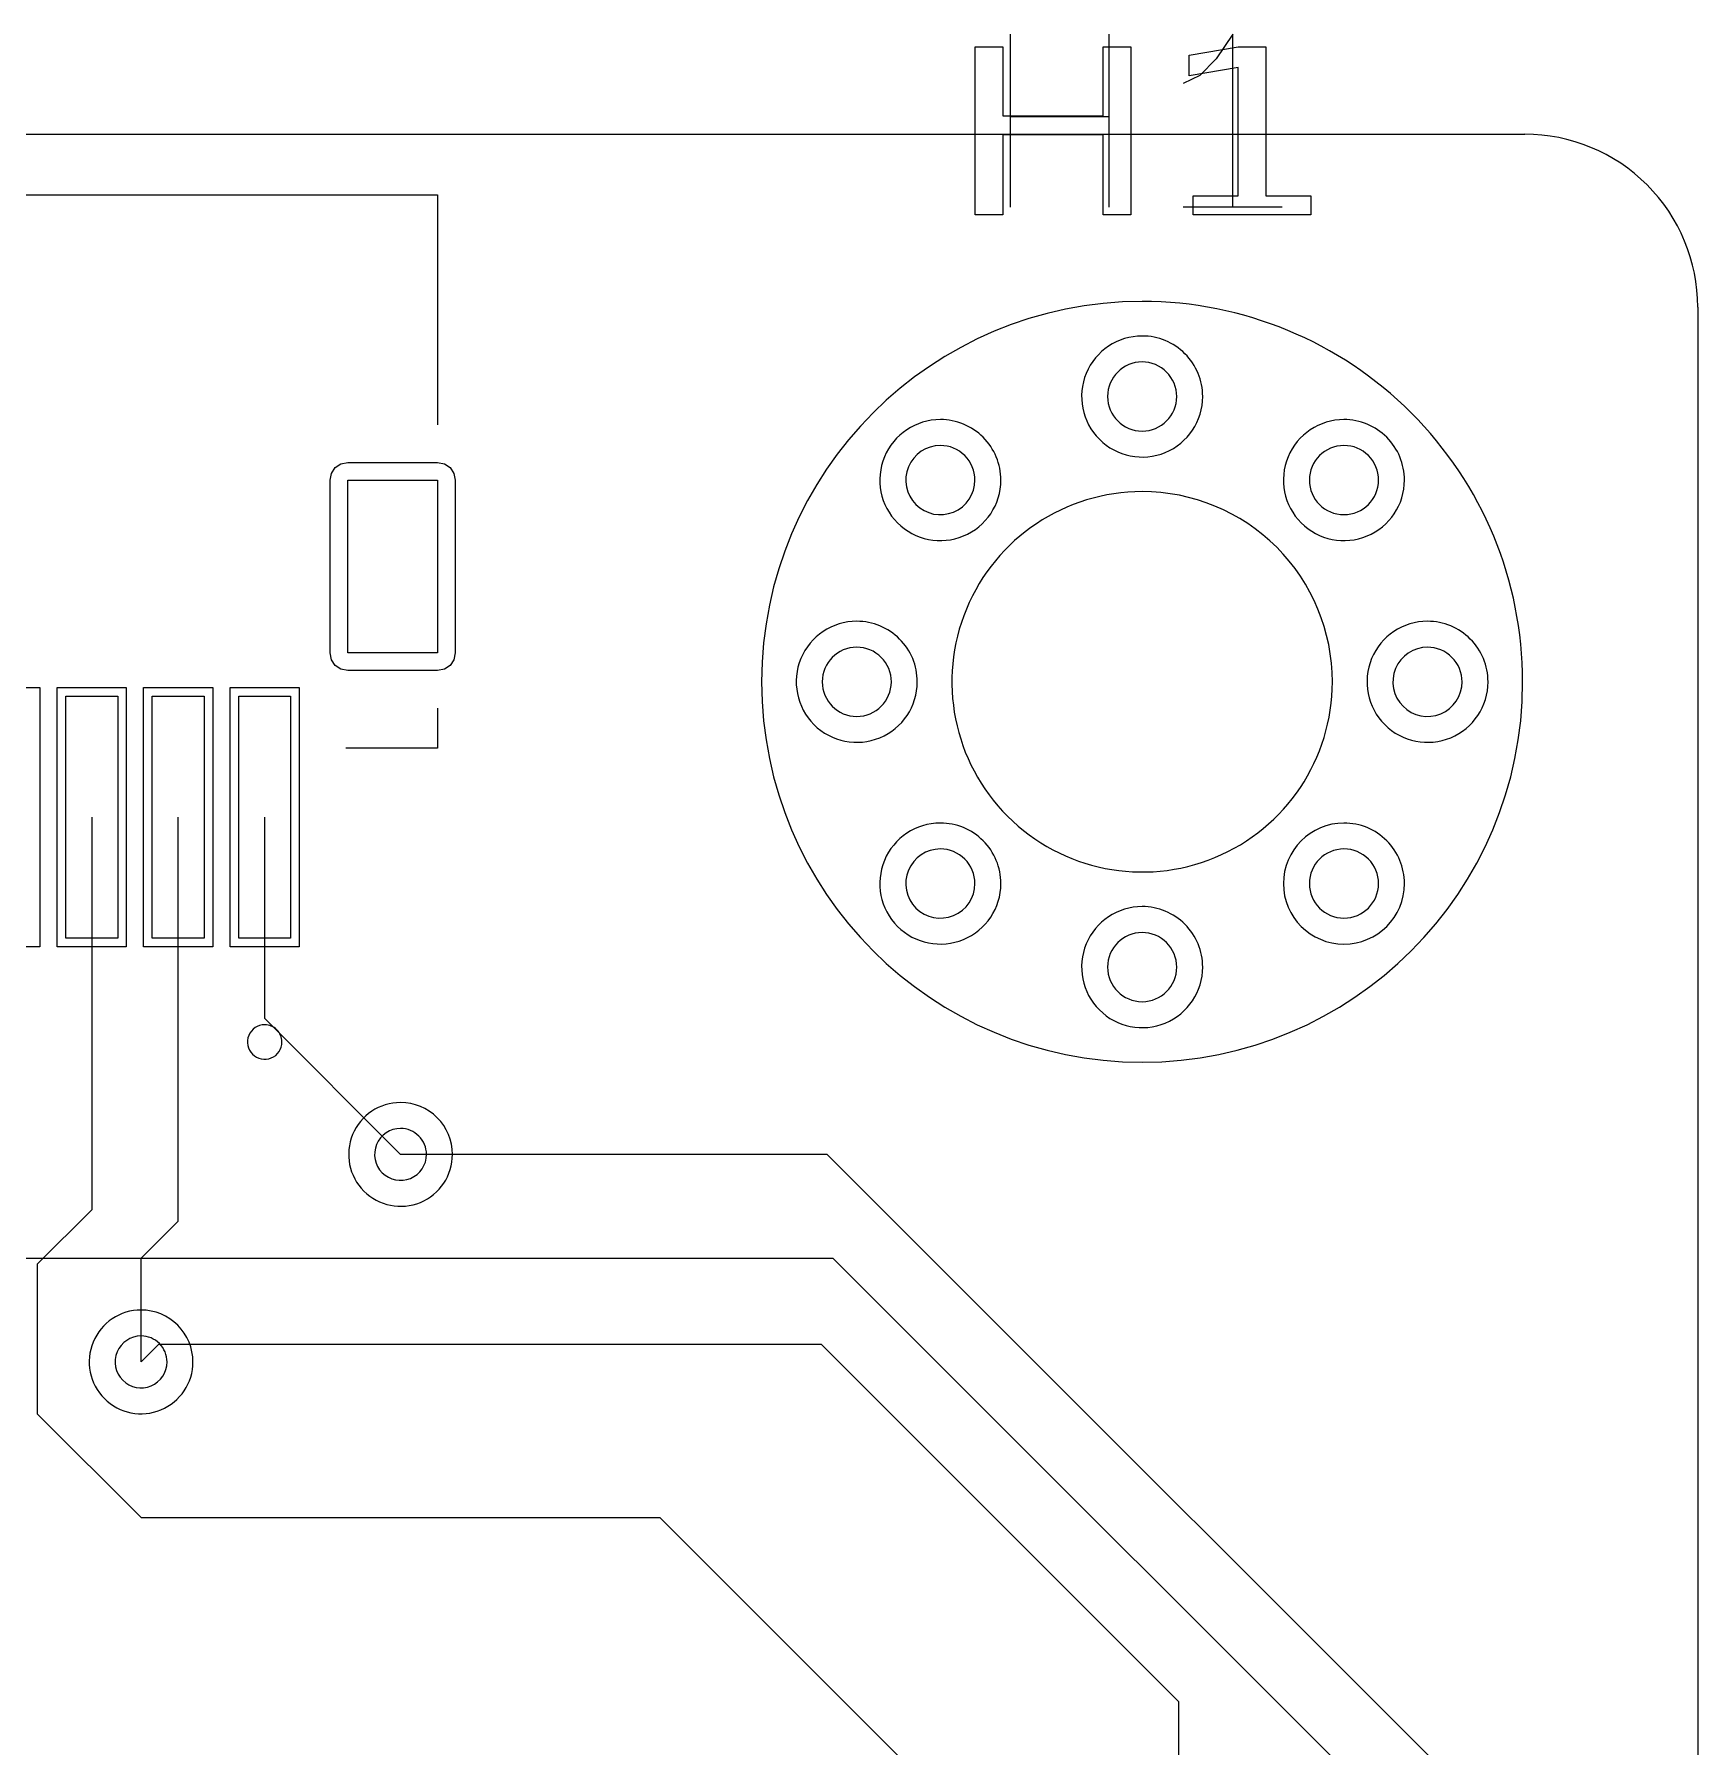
# Model space of a CAD drawing. Header units: millimetres. Extents: x 10 to 287, y 10 to 200.
# Drawn here: x 30.88 to 40.5, y 176.68 to 186.59 of the extents above; entities that cross this region are included whole.
import ezdxf

# ---------------------------------------------------------------- set-up
doc = ezdxf.new("R2010")
doc.units = ezdxf.units.MM
doc.layers.get('0').update_dxf_attribs({"linetype": 'CONTINUOUS'})

msp = doc.modelspace()

# ---------------------------------------------------------------- linework, layer by layer
at = {"color": 7}
for points in [[(36.321776, 186.512481), (36.481642, 186.512481), (36.481642, 186.114054), (37.062542, 186.114054), (37.062542, 186.512481), (37.222409, 186.512481), (37.222409, 185.5405), (37.062542, 185.5405), (37.062542, 186.003379), (36.481642, 186.003379), (36.481642, 185.5405), (36.321776, 185.5405)], [(37.582504, 185.651175), (37.843671, 185.651175), (37.843671, 186.392693), (37.559553, 186.345823), (37.559553, 186.465612), (37.842089, 186.512482), (38.001955, 186.512482), (38.001955, 185.651176), (38.263123, 185.651176), (38.263123, 185.5405), (37.582504, 185.5405)], [(37.2877, 185.0405)], [(37.2877, 185.0405)], [(37.2877, 185.0405)], [(37.2877, 185.0405)], [(37.2877, 184.8405)], [(37.2877, 184.8405)], [(37.2877, 184.8405)], [(37.2877, 184.8405)], [(37.2877, 184.6905)], [(37.2877, 184.6905)], [(37.2877, 184.6905)], [(37.2877, 184.6905)], [(36.121, 184.3572)], [(36.121, 184.3572)], [(36.121, 184.3572)], [(36.121, 184.3572)], [(38.4545, 184.3572)], [(38.4545, 184.3572)], [(38.4545, 184.3572)], [(38.4545, 184.3572)], [(36.121, 184.2072)], [(36.121, 184.2072)], [(36.121, 184.2072)], [(36.121, 184.2072)], [(38.4545, 184.2072)], [(38.4545, 184.2072)], [(38.4545, 184.2072)], [(38.4545, 184.2072)], [(33.3165, 183.0072), (33.3087, 182.9682), (33.2866, 182.9351), (33.2535, 182.913), (33.2145, 182.9052), (32.6945, 182.9052), (32.6554, 182.913), (32.6223, 182.9351), (32.6002, 182.9682), (32.5925, 183.0072), (32.5925, 184.0072), (32.6002, 184.0462), (32.6223, 184.0793), (32.6554, 184.1014), (32.6945, 184.1092), (33.2145, 184.1092), (33.2535, 184.1014), (33.2866, 184.0793), (33.3087, 184.0462), (33.3165, 184.0072)], [(33.2145, 184.0072), (33.2145, 183.0072), (32.6945, 183.0072), (32.6945, 184.0072)], [(33.2145, 184.0072), (33.2145, 183.0072), (32.6945, 183.0072), (32.6945, 184.0072)], [(37.2877, 183.9405)], [(37.2877, 183.9405)], [(37.2877, 183.9405)], [(37.2877, 183.9405)], [(35.6377, 183.1905)], [(35.6377, 183.1905)], [(35.6377, 183.1905)], [(35.6377, 183.1905)], [(38.9377, 183.1905)], [(38.9377, 183.1905)], [(38.9377, 183.1905)], [(38.9377, 183.1905)], [(35.6377, 183.0405)], [(35.6377, 183.0405)], [(35.6377, 183.0405)], [(35.6377, 183.0405)], [(38.9377, 183.0405)], [(38.9377, 183.0405)], [(38.9377, 183.0405)], [(38.9377, 183.0405)], [(31.3645, 182.7572), (31.3645, 181.3572), (31.0645, 181.3572), (31.0645, 182.7572)], [(31.3645, 182.7572), (31.3645, 181.3572), (31.0645, 181.3572), (31.0645, 182.7572)], [(31.8645, 182.7572), (31.8645, 181.3572), (31.5645, 181.3572), (31.5645, 182.7572)], [(31.8645, 182.7572), (31.8645, 181.3572), (31.5645, 181.3572), (31.5645, 182.7572)], [(32.3645, 182.7572), (32.3645, 181.3572), (32.0645, 181.3572), (32.0645, 182.7572)], [(32.3645, 182.7572), (32.3645, 181.3572), (32.0645, 181.3572), (32.0645, 182.7572)], [(36.121, 182.0237)], [(36.121, 182.0237)], [(36.121, 182.0237)], [(36.121, 182.0237)], [(38.4545, 182.0237)], [(38.4545, 182.0237)], [(38.4545, 182.0237)], [(38.4545, 182.0237)], [(36.121, 181.8737)], [(36.121, 181.8737)], [(36.121, 181.8737)], [(36.121, 181.8737)], [(38.4545, 181.8737)], [(38.4545, 181.8737)], [(38.4545, 181.8737)], [(38.4545, 181.8737)], [(37.2877, 181.5405)], [(37.2877, 181.5405)], [(37.2877, 181.5405)], [(37.2877, 181.5405)], [(37.2877, 181.3905)], [(37.2877, 181.3905)], [(37.2877, 181.3905)], [(37.2877, 181.3905)], [(32.2145, 180.8572)], [(33, 180.4072)], [(33, 180.4072)], [(33, 180.2572)], [(33, 180.2572)], [(31.5, 179.2072)], [(31.5, 179.2072)], [(31.5, 179.0572)], [(31.5, 179.0572)]]:
    msp.add_lwpolyline(points, close=True, dxfattribs=at)
for points in [[(36.5258, 185.5857), (36.5258, 186.5857)], [(37.0973, 185.5857), (37.0973, 186.5857)], [(37.8115, 185.5857), (37.8115, 186.5857), (37.7163, 186.4428), (37.6211, 186.3476), (37.5258, 186.2999)], [(36.5258, 186.1095), (37.0973, 186.1095)], [(20.5, 186.0072), (39.5, 186.0072)], [(27.7145, 185.6572), (33.2145, 185.6572)], [(33.2145, 185.6572), (33.2145, 184.3272)], [(38.0973, 185.5857), (37.5258, 185.5857)], [(40.5, 185.0072), (40.5, 142.0072)], [(33.2145, 182.6872), (33.2145, 182.4572), (32.6845, 182.4572)], [(31.2145, 182.0572), (31.2145, 179.7874), (30.9, 179.4729), (30.9, 178.6072)], [(31.7145, 179.7217), (31.7145, 182.0572)], [(33, 180.1072), (32.2145, 180.8927), (32.2145, 182.0572)], [(35.4657, 180.1072), (33, 180.1072)], [(39.7, 175.8729), (35.4657, 180.1072)], [(31.5, 179.5072), (31.7145, 179.7217)], [(29, 179.5072), (35.5, 179.5072)], [(31.5, 178.9072), (31.5, 179.5072)], [(35.5, 179.5072), (39, 176.0072)], [(35.4343, 179.0072), (31.6, 179.0072), (31.5, 178.9072)], [(37.5, 176.9415), (35.4343, 179.0072)], [(30.9, 178.6072), (31.5, 178.0072), (34.5, 178.0072), (39.1669, 173.3403)], [(37.5, 162.7407), (37.5, 176.9415)]]:
    msp.add_lwpolyline(points, dxfattribs=at)
at = {"color": 6}
for points in [[(30.9145, 181.3072), (30.5145, 181.3072), (30.5145, 182.8072), (30.9145, 182.8072)], [(31.4145, 181.3072), (31.0145, 181.3072), (31.0145, 182.8072), (31.4145, 182.8072)], [(31.9145, 181.3072), (31.5145, 181.3072), (31.5145, 182.8072), (31.9145, 182.8072)], [(32.4145, 181.3072), (32.0145, 181.3072), (32.0145, 182.8072), (32.4145, 182.8072)]]:
    msp.add_lwpolyline(points, close=True, dxfattribs=at)
at = {"color": 7}
for points in [[(40.207107, 185.714307), (40.01957, 185.901843), (39.765216, 186.0072), (39.5, 186.0072)], [(40.5, 185.0072), (40.5, 185.272416), (40.394643, 185.52677), (40.207107, 185.714307)], [(37.2877, 185.0405), (36.072674, 185.0405), (35.0877, 184.055526), (35.0877, 182.8405)], [(37.2877, 185.0405), (36.072674, 185.0405), (35.0877, 184.055526), (35.0877, 182.8405)], [(37.2877, 185.0405), (36.072674, 185.0405), (35.0877, 184.055526), (35.0877, 182.8405)], [(37.2877, 185.0405), (36.072674, 185.0405), (35.0877, 184.055526), (35.0877, 182.8405)], [(38.843335, 184.396135), (38.430755, 184.808715), (37.871176, 185.0405), (37.2877, 185.0405)], [(38.843335, 184.396135), (38.430755, 184.808715), (37.871176, 185.0405), (37.2877, 185.0405)], [(38.843335, 184.396135), (38.430755, 184.808715), (37.871176, 185.0405), (37.2877, 185.0405)], [(38.843335, 184.396135), (38.430755, 184.808715), (37.871176, 185.0405), (37.2877, 185.0405)], [(37.2877, 184.8405), (37.146138, 184.8405), (37.018516, 184.755225), (36.964342, 184.624439)], [(37.2877, 184.8405), (37.146138, 184.8405), (37.018516, 184.755225), (36.964342, 184.624439)], [(37.2877, 184.8405), (37.146138, 184.8405), (37.018516, 184.755225), (36.964342, 184.624439)], [(37.2877, 184.8405), (37.146138, 184.8405), (37.018516, 184.755225), (36.964342, 184.624439)], [(37.535187, 184.737987), (37.46955, 184.803625), (37.380526, 184.8405), (37.2877, 184.8405)], [(37.535187, 184.737987), (37.46955, 184.803625), (37.380526, 184.8405), (37.2877, 184.8405)], [(37.535187, 184.737987), (37.46955, 184.803625), (37.380526, 184.8405), (37.2877, 184.8405)], [(37.535187, 184.737987), (37.46955, 184.803625), (37.380526, 184.8405), (37.2877, 184.8405)], [(37.6377, 184.4905), (37.6377, 184.583326), (37.600825, 184.67235), (37.535187, 184.737987)], [(37.6377, 184.4905), (37.6377, 184.583326), (37.600825, 184.67235), (37.535187, 184.737987)], [(37.6377, 184.4905), (37.6377, 184.583326), (37.600825, 184.67235), (37.535187, 184.737987)], [(37.6377, 184.4905), (37.6377, 184.583326), (37.600825, 184.67235), (37.535187, 184.737987)], [(36.964342, 184.624439), (36.910169, 184.493653), (36.940113, 184.343112), (37.040213, 184.243013)], [(36.964342, 184.624439), (36.910169, 184.493653), (36.940113, 184.343112), (37.040213, 184.243013)], [(36.964342, 184.624439), (36.910169, 184.493653), (36.940113, 184.343112), (37.040213, 184.243013)], [(36.964342, 184.624439), (36.910169, 184.493653), (36.940113, 184.343112), (37.040213, 184.243013)], [(37.2877, 184.6905), (37.177243, 184.6905), (37.0877, 184.600957), (37.0877, 184.4905)], [(37.2877, 184.6905), (37.177243, 184.6905), (37.0877, 184.600957), (37.0877, 184.4905)], [(37.2877, 184.6905), (37.177243, 184.6905), (37.0877, 184.600957), (37.0877, 184.4905)], [(37.2877, 184.6905), (37.177243, 184.6905), (37.0877, 184.600957), (37.0877, 184.4905)], [(37.429121, 184.631921), (37.391614, 184.669429), (37.340743, 184.6905), (37.2877, 184.6905)], [(37.429121, 184.631921), (37.391614, 184.669429), (37.340743, 184.6905), (37.2877, 184.6905)], [(37.429121, 184.631921), (37.391614, 184.669429), (37.340743, 184.6905), (37.2877, 184.6905)], [(37.429121, 184.631921), (37.391614, 184.669429), (37.340743, 184.6905), (37.2877, 184.6905)], [(37.4877, 184.4905), (37.4877, 184.543543), (37.466629, 184.594414), (37.429121, 184.631921)], [(37.4877, 184.4905), (37.4877, 184.543543), (37.466629, 184.594414), (37.429121, 184.631921)], [(37.4877, 184.4905), (37.4877, 184.543543), (37.466629, 184.594414), (37.429121, 184.631921)], [(37.4877, 184.4905), (37.4877, 184.543543), (37.466629, 184.594414), (37.429121, 184.631921)], [(37.0877, 184.4905), (37.0877, 184.380043), (37.177243, 184.2905), (37.2877, 184.2905)], [(37.0877, 184.4905), (37.0877, 184.380043), (37.177243, 184.2905), (37.2877, 184.2905)], [(37.0877, 184.4905), (37.0877, 184.380043), (37.177243, 184.2905), (37.2877, 184.2905)], [(37.0877, 184.4905), (37.0877, 184.380043), (37.177243, 184.2905), (37.2877, 184.2905)], [(37.2877, 184.2905), (37.398157, 184.2905), (37.4877, 184.380043), (37.4877, 184.4905)], [(37.2877, 184.2905), (37.398157, 184.2905), (37.4877, 184.380043), (37.4877, 184.4905)], [(37.2877, 184.2905), (37.398157, 184.2905), (37.4877, 184.380043), (37.4877, 184.4905)], [(37.2877, 184.2905), (37.398157, 184.2905), (37.4877, 184.380043), (37.4877, 184.4905)], [(37.421639, 184.167142), (37.552425, 184.221316), (37.6377, 184.348938), (37.6377, 184.4905)], [(37.421639, 184.167142), (37.552425, 184.221316), (37.6377, 184.348938), (37.6377, 184.4905)], [(37.421639, 184.167142), (37.552425, 184.221316), (37.6377, 184.348938), (37.6377, 184.4905)], [(37.421639, 184.167142), (37.552425, 184.221316), (37.6377, 184.348938), (37.6377, 184.4905)], [(36.121, 184.3572), (35.979438, 184.3572), (35.851816, 184.271925), (35.797642, 184.141139)], [(36.121, 184.3572), (35.979438, 184.3572), (35.851816, 184.271925), (35.797642, 184.141139)], [(36.121, 184.3572), (35.979438, 184.3572), (35.851816, 184.271925), (35.797642, 184.141139)], [(36.121, 184.3572), (35.979438, 184.3572), (35.851816, 184.271925), (35.797642, 184.141139)], [(36.368487, 184.254687), (36.30285, 184.320325), (36.213826, 184.3572), (36.121, 184.3572)], [(36.368487, 184.254687), (36.30285, 184.320325), (36.213826, 184.3572), (36.121, 184.3572)], [(36.368487, 184.254687), (36.30285, 184.320325), (36.213826, 184.3572), (36.121, 184.3572)], [(36.368487, 184.254687), (36.30285, 184.320325), (36.213826, 184.3572), (36.121, 184.3572)], [(38.4545, 184.3572), (38.312938, 184.3572), (38.185316, 184.271925), (38.131142, 184.141139)], [(38.4545, 184.3572), (38.312938, 184.3572), (38.185316, 184.271925), (38.131142, 184.141139)], [(38.4545, 184.3572), (38.312938, 184.3572), (38.185316, 184.271925), (38.131142, 184.141139)], [(38.4545, 184.3572), (38.312938, 184.3572), (38.185316, 184.271925), (38.131142, 184.141139)], [(38.701987, 184.254687), (38.63635, 184.320325), (38.547326, 184.3572), (38.4545, 184.3572)], [(38.701987, 184.254687), (38.63635, 184.320325), (38.547326, 184.3572), (38.4545, 184.3572)], [(38.701987, 184.254687), (38.63635, 184.320325), (38.547326, 184.3572), (38.4545, 184.3572)], [(38.701987, 184.254687), (38.63635, 184.320325), (38.547326, 184.3572), (38.4545, 184.3572)], [(39.4877, 182.8405), (39.4877, 183.423976), (39.255915, 183.983555), (38.843335, 184.396135)], [(39.4877, 182.8405), (39.4877, 183.423976), (39.255915, 183.983555), (38.843335, 184.396135)], [(39.4877, 182.8405), (39.4877, 183.423976), (39.255915, 183.983555), (38.843335, 184.396135)], [(39.4877, 182.8405), (39.4877, 183.423976), (39.255915, 183.983555), (38.843335, 184.396135)], [(36.471, 184.0072), (36.471, 184.100026), (36.434125, 184.18905), (36.368487, 184.254687)], [(36.471, 184.0072), (36.471, 184.100026), (36.434125, 184.18905), (36.368487, 184.254687)], [(36.471, 184.0072), (36.471, 184.100026), (36.434125, 184.18905), (36.368487, 184.254687)], [(36.471, 184.0072), (36.471, 184.100026), (36.434125, 184.18905), (36.368487, 184.254687)], [(37.040213, 184.243013), (37.140312, 184.142913), (37.290853, 184.112969), (37.421639, 184.167142)], [(37.040213, 184.243013), (37.140312, 184.142913), (37.290853, 184.112969), (37.421639, 184.167142)], [(37.040213, 184.243013), (37.140312, 184.142913), (37.290853, 184.112969), (37.421639, 184.167142)], [(37.040213, 184.243013), (37.140312, 184.142913), (37.290853, 184.112969), (37.421639, 184.167142)], [(38.8045, 184.0072), (38.8045, 184.100026), (38.767625, 184.18905), (38.701987, 184.254687)], [(38.8045, 184.0072), (38.8045, 184.100026), (38.767625, 184.18905), (38.701987, 184.254687)], [(38.8045, 184.0072), (38.8045, 184.100026), (38.767625, 184.18905), (38.701987, 184.254687)], [(38.8045, 184.0072), (38.8045, 184.100026), (38.767625, 184.18905), (38.701987, 184.254687)], [(35.797642, 184.141139), (35.743469, 184.010353), (35.773413, 183.859812), (35.873513, 183.759713)], [(35.797642, 184.141139), (35.743469, 184.010353), (35.773413, 183.859812), (35.873513, 183.759713)], [(35.797642, 184.141139), (35.743469, 184.010353), (35.773413, 183.859812), (35.873513, 183.759713)], [(35.797642, 184.141139), (35.743469, 184.010353), (35.773413, 183.859812), (35.873513, 183.759713)], [(36.121, 184.2072), (36.040108, 184.2072), (35.96718, 184.158472), (35.936224, 184.083737)], [(36.121, 184.2072), (36.040108, 184.2072), (35.96718, 184.158472), (35.936224, 184.083737)], [(36.121, 184.2072), (36.040108, 184.2072), (35.96718, 184.158472), (35.936224, 184.083737)], [(36.121, 184.2072), (36.040108, 184.2072), (35.96718, 184.158472), (35.936224, 184.083737)], [(36.262421, 184.148621), (36.224914, 184.186129), (36.174043, 184.2072), (36.121, 184.2072)], [(36.262421, 184.148621), (36.224914, 184.186129), (36.174043, 184.2072), (36.121, 184.2072)], [(36.262421, 184.148621), (36.224914, 184.186129), (36.174043, 184.2072), (36.121, 184.2072)], [(36.262421, 184.148621), (36.224914, 184.186129), (36.174043, 184.2072), (36.121, 184.2072)], [(36.321, 184.0072), (36.321, 184.060243), (36.299929, 184.111114), (36.262421, 184.148621)], [(36.321, 184.0072), (36.321, 184.060243), (36.299929, 184.111114), (36.262421, 184.148621)], [(36.321, 184.0072), (36.321, 184.060243), (36.299929, 184.111114), (36.262421, 184.148621)], [(36.321, 184.0072), (36.321, 184.060243), (36.299929, 184.111114), (36.262421, 184.148621)], [(38.131142, 184.141139), (38.076969, 184.010353), (38.106913, 183.859812), (38.207013, 183.759713)], [(38.131142, 184.141139), (38.076969, 184.010353), (38.106913, 183.859812), (38.207013, 183.759713)], [(38.131142, 184.141139), (38.076969, 184.010353), (38.106913, 183.859812), (38.207013, 183.759713)], [(38.131142, 184.141139), (38.076969, 184.010353), (38.106913, 183.859812), (38.207013, 183.759713)], [(38.4545, 184.2072), (38.344043, 184.2072), (38.2545, 184.117657), (38.2545, 184.0072)], [(38.4545, 184.2072), (38.344043, 184.2072), (38.2545, 184.117657), (38.2545, 184.0072)], [(38.4545, 184.2072), (38.344043, 184.2072), (38.2545, 184.117657), (38.2545, 184.0072)], [(38.4545, 184.2072), (38.344043, 184.2072), (38.2545, 184.117657), (38.2545, 184.0072)], [(38.595921, 184.148621), (38.558414, 184.186129), (38.507543, 184.2072), (38.4545, 184.2072)], [(38.595921, 184.148621), (38.558414, 184.186129), (38.507543, 184.2072), (38.4545, 184.2072)], [(38.595921, 184.148621), (38.558414, 184.186129), (38.507543, 184.2072), (38.4545, 184.2072)], [(38.595921, 184.148621), (38.558414, 184.186129), (38.507543, 184.2072), (38.4545, 184.2072)], [(38.6545, 184.0072), (38.6545, 184.060243), (38.633429, 184.111114), (38.595921, 184.148621)], [(38.6545, 184.0072), (38.6545, 184.060243), (38.633429, 184.111114), (38.595921, 184.148621)], [(38.6545, 184.0072), (38.6545, 184.060243), (38.633429, 184.111114), (38.595921, 184.148621)], [(38.6545, 184.0072), (38.6545, 184.060243), (38.633429, 184.111114), (38.595921, 184.148621)], [(35.936224, 184.083737), (35.905268, 184.009002), (35.922379, 183.922978), (35.979579, 183.865779)], [(35.936224, 184.083737), (35.905268, 184.009002), (35.922379, 183.922978), (35.979579, 183.865779)], [(35.936224, 184.083737), (35.905268, 184.009002), (35.922379, 183.922978), (35.979579, 183.865779)], [(35.936224, 184.083737), (35.905268, 184.009002), (35.922379, 183.922978), (35.979579, 183.865779)], [(36.197537, 183.822424), (36.272272, 183.85338), (36.321, 183.926308), (36.321, 184.0072)], [(36.197537, 183.822424), (36.272272, 183.85338), (36.321, 183.926308), (36.321, 184.0072)], [(36.197537, 183.822424), (36.272272, 183.85338), (36.321, 183.926308), (36.321, 184.0072)], [(36.197537, 183.822424), (36.272272, 183.85338), (36.321, 183.926308), (36.321, 184.0072)], [(36.254939, 183.683842), (36.385725, 183.738016), (36.471, 183.865638), (36.471, 184.0072)], [(36.254939, 183.683842), (36.385725, 183.738016), (36.471, 183.865638), (36.471, 184.0072)], [(36.254939, 183.683842), (36.385725, 183.738016), (36.471, 183.865638), (36.471, 184.0072)], [(36.254939, 183.683842), (36.385725, 183.738016), (36.471, 183.865638), (36.471, 184.0072)], [(37.2877, 183.9405), (36.842792, 183.9405), (36.441692, 183.672494), (36.271433, 183.261452)], [(37.2877, 183.9405), (36.842792, 183.9405), (36.441692, 183.672494), (36.271433, 183.261452)], [(37.2877, 183.9405), (36.842792, 183.9405), (36.441692, 183.672494), (36.271433, 183.261452)], [(37.2877, 183.9405), (36.842792, 183.9405), (36.441692, 183.672494), (36.271433, 183.261452)], [(38.065517, 183.618317), (37.859227, 183.824607), (37.579438, 183.9405), (37.2877, 183.9405)], [(38.065517, 183.618317), (37.859227, 183.824607), (37.579438, 183.9405), (37.2877, 183.9405)], [(38.065517, 183.618317), (37.859227, 183.824607), (37.579438, 183.9405), (37.2877, 183.9405)], [(38.065517, 183.618317), (37.859227, 183.824607), (37.579438, 183.9405), (37.2877, 183.9405)], [(38.2545, 184.0072), (38.2545, 183.896743), (38.344043, 183.8072), (38.4545, 183.8072)], [(38.2545, 184.0072), (38.2545, 183.896743), (38.344043, 183.8072), (38.4545, 183.8072)], [(38.2545, 184.0072), (38.2545, 183.896743), (38.344043, 183.8072), (38.4545, 183.8072)], [(38.2545, 184.0072), (38.2545, 183.896743), (38.344043, 183.8072), (38.4545, 183.8072)], [(38.4545, 183.8072), (38.564957, 183.8072), (38.6545, 183.896743), (38.6545, 184.0072)], [(38.4545, 183.8072), (38.564957, 183.8072), (38.6545, 183.896743), (38.6545, 184.0072)], [(38.4545, 183.8072), (38.564957, 183.8072), (38.6545, 183.896743), (38.6545, 184.0072)], [(38.4545, 183.8072), (38.564957, 183.8072), (38.6545, 183.896743), (38.6545, 184.0072)], [(38.588439, 183.683842), (38.719225, 183.738016), (38.8045, 183.865638), (38.8045, 184.0072)], [(38.588439, 183.683842), (38.719225, 183.738016), (38.8045, 183.865638), (38.8045, 184.0072)], [(38.588439, 183.683842), (38.719225, 183.738016), (38.8045, 183.865638), (38.8045, 184.0072)], [(38.588439, 183.683842), (38.719225, 183.738016), (38.8045, 183.865638), (38.8045, 184.0072)], [(35.979579, 183.865779), (36.036778, 183.808579), (36.122802, 183.791468), (36.197537, 183.822424)], [(35.979579, 183.865779), (36.036778, 183.808579), (36.122802, 183.791468), (36.197537, 183.822424)], [(35.979579, 183.865779), (36.036778, 183.808579), (36.122802, 183.791468), (36.197537, 183.822424)], [(35.979579, 183.865779), (36.036778, 183.808579), (36.122802, 183.791468), (36.197537, 183.822424)], [(35.873513, 183.759713), (35.973612, 183.659613), (36.124153, 183.629669), (36.254939, 183.683842)], [(35.873513, 183.759713), (35.973612, 183.659613), (36.124153, 183.629669), (36.254939, 183.683842)], [(35.873513, 183.759713), (35.973612, 183.659613), (36.124153, 183.629669), (36.254939, 183.683842)], [(35.873513, 183.759713), (35.973612, 183.659613), (36.124153, 183.629669), (36.254939, 183.683842)], [(38.207013, 183.759713), (38.307112, 183.659613), (38.457653, 183.629669), (38.588439, 183.683842)], [(38.207013, 183.759713), (38.307112, 183.659613), (38.457653, 183.629669), (38.588439, 183.683842)], [(38.207013, 183.759713), (38.307112, 183.659613), (38.457653, 183.629669), (38.588439, 183.683842)], [(38.207013, 183.759713), (38.307112, 183.659613), (38.457653, 183.629669), (38.588439, 183.683842)], [(38.3877, 182.8405), (38.3877, 183.132238), (38.271807, 183.412027), (38.065517, 183.618317)], [(38.3877, 182.8405), (38.3877, 183.132238), (38.271807, 183.412027), (38.065517, 183.618317)], [(38.3877, 182.8405), (38.3877, 183.132238), (38.271807, 183.412027), (38.065517, 183.618317)], [(38.3877, 182.8405), (38.3877, 183.132238), (38.271807, 183.412027), (38.065517, 183.618317)], [(36.271433, 183.261452), (36.101173, 182.85041), (36.195285, 182.37728), (36.509883, 182.062683)], [(36.271433, 183.261452), (36.101173, 182.85041), (36.195285, 182.37728), (36.509883, 182.062683)], [(36.271433, 183.261452), (36.101173, 182.85041), (36.195285, 182.37728), (36.509883, 182.062683)], [(36.271433, 183.261452), (36.101173, 182.85041), (36.195285, 182.37728), (36.509883, 182.062683)], [(35.6377, 183.1905), (35.496138, 183.1905), (35.368516, 183.105225), (35.314342, 182.974439)], [(35.6377, 183.1905), (35.496138, 183.1905), (35.368516, 183.105225), (35.314342, 182.974439)], [(35.6377, 183.1905), (35.496138, 183.1905), (35.368516, 183.105225), (35.314342, 182.974439)], [(35.6377, 183.1905), (35.496138, 183.1905), (35.368516, 183.105225), (35.314342, 182.974439)], [(35.885187, 183.087987), (35.81955, 183.153625), (35.730526, 183.1905), (35.6377, 183.1905)], [(35.885187, 183.087987), (35.81955, 183.153625), (35.730526, 183.1905), (35.6377, 183.1905)], [(35.885187, 183.087987), (35.81955, 183.153625), (35.730526, 183.1905), (35.6377, 183.1905)], [(35.885187, 183.087987), (35.81955, 183.153625), (35.730526, 183.1905), (35.6377, 183.1905)], [(38.9377, 183.1905), (38.796138, 183.1905), (38.668516, 183.105225), (38.614342, 182.974439)], [(38.9377, 183.1905), (38.796138, 183.1905), (38.668516, 183.105225), (38.614342, 182.974439)], [(38.9377, 183.1905), (38.796138, 183.1905), (38.668516, 183.105225), (38.614342, 182.974439)], [(38.9377, 183.1905), (38.796138, 183.1905), (38.668516, 183.105225), (38.614342, 182.974439)], [(39.185187, 183.087987), (39.11955, 183.153625), (39.030526, 183.1905), (38.9377, 183.1905)], [(39.185187, 183.087987), (39.11955, 183.153625), (39.030526, 183.1905), (38.9377, 183.1905)], [(39.185187, 183.087987), (39.11955, 183.153625), (39.030526, 183.1905), (38.9377, 183.1905)], [(39.185187, 183.087987), (39.11955, 183.153625), (39.030526, 183.1905), (38.9377, 183.1905)], [(35.6377, 183.0405), (35.527243, 183.0405), (35.4377, 182.950957), (35.4377, 182.8405)], [(35.6377, 183.0405), (35.527243, 183.0405), (35.4377, 182.950957), (35.4377, 182.8405)], [(35.6377, 183.0405), (35.527243, 183.0405), (35.4377, 182.950957), (35.4377, 182.8405)], [(35.6377, 183.0405), (35.527243, 183.0405), (35.4377, 182.950957), (35.4377, 182.8405)], [(35.779121, 182.981921), (35.741614, 183.019429), (35.690743, 183.0405), (35.6377, 183.0405)], [(35.779121, 182.981921), (35.741614, 183.019429), (35.690743, 183.0405), (35.6377, 183.0405)], [(35.779121, 182.981921), (35.741614, 183.019429), (35.690743, 183.0405), (35.6377, 183.0405)], [(35.779121, 182.981921), (35.741614, 183.019429), (35.690743, 183.0405), (35.6377, 183.0405)], [(35.9877, 182.8405), (35.9877, 182.933326), (35.950825, 183.02235), (35.885187, 183.087987)], [(35.9877, 182.8405), (35.9877, 182.933326), (35.950825, 183.02235), (35.885187, 183.087987)], [(35.9877, 182.8405), (35.9877, 182.933326), (35.950825, 183.02235), (35.885187, 183.087987)], [(35.9877, 182.8405), (35.9877, 182.933326), (35.950825, 183.02235), (35.885187, 183.087987)], [(38.9377, 183.0405), (38.856808, 183.0405), (38.78388, 182.991772), (38.752924, 182.917037)], [(38.9377, 183.0405), (38.856808, 183.0405), (38.78388, 182.991772), (38.752924, 182.917037)], [(38.9377, 183.0405), (38.856808, 183.0405), (38.78388, 182.991772), (38.752924, 182.917037)], [(38.9377, 183.0405), (38.856808, 183.0405), (38.78388, 182.991772), (38.752924, 182.917037)], [(39.079121, 182.981921), (39.041614, 183.019429), (38.990743, 183.0405), (38.9377, 183.0405)], [(39.079121, 182.981921), (39.041614, 183.019429), (38.990743, 183.0405), (38.9377, 183.0405)], [(39.079121, 182.981921), (39.041614, 183.019429), (38.990743, 183.0405), (38.9377, 183.0405)], [(39.079121, 182.981921), (39.041614, 183.019429), (38.990743, 183.0405), (38.9377, 183.0405)], [(39.2877, 182.8405), (39.2877, 182.933326), (39.250825, 183.02235), (39.185187, 183.087987)], [(39.2877, 182.8405), (39.2877, 182.933326), (39.250825, 183.02235), (39.185187, 183.087987)], [(39.2877, 182.8405), (39.2877, 182.933326), (39.250825, 183.02235), (39.185187, 183.087987)], [(39.2877, 182.8405), (39.2877, 182.933326), (39.250825, 183.02235), (39.185187, 183.087987)], [(35.314342, 182.974439), (35.260169, 182.843653), (35.290113, 182.693112), (35.390213, 182.593013)], [(35.314342, 182.974439), (35.260169, 182.843653), (35.290113, 182.693112), (35.390213, 182.593013)], [(35.314342, 182.974439), (35.260169, 182.843653), (35.290113, 182.693112), (35.390213, 182.593013)], [(35.314342, 182.974439), (35.260169, 182.843653), (35.290113, 182.693112), (35.390213, 182.593013)], [(35.8377, 182.8405), (35.8377, 182.893543), (35.816629, 182.944414), (35.779121, 182.981921)], [(35.8377, 182.8405), (35.8377, 182.893543), (35.816629, 182.944414), (35.779121, 182.981921)], [(35.8377, 182.8405), (35.8377, 182.893543), (35.816629, 182.944414), (35.779121, 182.981921)], [(35.8377, 182.8405), (35.8377, 182.893543), (35.816629, 182.944414), (35.779121, 182.981921)], [(38.614342, 182.974439), (38.560169, 182.843653), (38.590113, 182.693112), (38.690213, 182.593013)], [(38.614342, 182.974439), (38.560169, 182.843653), (38.590113, 182.693112), (38.690213, 182.593013)], [(38.614342, 182.974439), (38.560169, 182.843653), (38.590113, 182.693112), (38.690213, 182.593013)], [(38.614342, 182.974439), (38.560169, 182.843653), (38.590113, 182.693112), (38.690213, 182.593013)], [(39.1377, 182.8405), (39.1377, 182.893543), (39.116629, 182.944414), (39.079121, 182.981921)], [(39.1377, 182.8405), (39.1377, 182.893543), (39.116629, 182.944414), (39.079121, 182.981921)], [(39.1377, 182.8405), (39.1377, 182.893543), (39.116629, 182.944414), (39.079121, 182.981921)], [(39.1377, 182.8405), (39.1377, 182.893543), (39.116629, 182.944414), (39.079121, 182.981921)], [(35.0877, 182.8405), (35.0877, 181.625474), (36.072674, 180.6405), (37.2877, 180.6405)], [(35.0877, 182.8405), (35.0877, 181.625474), (36.072674, 180.6405), (37.2877, 180.6405)], [(35.0877, 182.8405), (35.0877, 181.625474), (36.072674, 180.6405), (37.2877, 180.6405)], [(35.0877, 182.8405), (35.0877, 181.625474), (36.072674, 180.6405), (37.2877, 180.6405)], [(35.4377, 182.8405), (35.4377, 182.730043), (35.527243, 182.6405), (35.6377, 182.6405)], [(35.4377, 182.8405), (35.4377, 182.730043), (35.527243, 182.6405), (35.6377, 182.6405)], [(35.4377, 182.8405), (35.4377, 182.730043), (35.527243, 182.6405), (35.6377, 182.6405)], [(35.4377, 182.8405), (35.4377, 182.730043), (35.527243, 182.6405), (35.6377, 182.6405)], [(35.6377, 182.6405), (35.748157, 182.6405), (35.8377, 182.730043), (35.8377, 182.8405)], [(35.6377, 182.6405), (35.748157, 182.6405), (35.8377, 182.730043), (35.8377, 182.8405)], [(35.6377, 182.6405), (35.748157, 182.6405), (35.8377, 182.730043), (35.8377, 182.8405)], [(35.6377, 182.6405), (35.748157, 182.6405), (35.8377, 182.730043), (35.8377, 182.8405)], [(35.771639, 182.517142), (35.902425, 182.571316), (35.9877, 182.698938), (35.9877, 182.8405)], [(35.771639, 182.517142), (35.902425, 182.571316), (35.9877, 182.698938), (35.9877, 182.8405)], [(35.771639, 182.517142), (35.902425, 182.571316), (35.9877, 182.698938), (35.9877, 182.8405)], [(35.771639, 182.517142), (35.902425, 182.571316), (35.9877, 182.698938), (35.9877, 182.8405)], [(37.2877, 180.6405), (38.502726, 180.6405), (39.4877, 181.625474), (39.4877, 182.8405)], [(37.2877, 180.6405), (38.502726, 180.6405), (39.4877, 181.625474), (39.4877, 182.8405)], [(37.2877, 180.6405), (38.502726, 180.6405), (39.4877, 181.625474), (39.4877, 182.8405)], [(37.2877, 180.6405), (38.502726, 180.6405), (39.4877, 181.625474), (39.4877, 182.8405)], [(37.708652, 181.824233), (38.119694, 181.994492), (38.3877, 182.395592), (38.3877, 182.8405)], [(37.708652, 181.824233), (38.119694, 181.994492), (38.3877, 182.395592), (38.3877, 182.8405)], [(37.708652, 181.824233), (38.119694, 181.994492), (38.3877, 182.395592), (38.3877, 182.8405)], [(37.708652, 181.824233), (38.119694, 181.994492), (38.3877, 182.395592), (38.3877, 182.8405)], [(38.752924, 182.917037), (38.721968, 182.842302), (38.739079, 182.756278), (38.796279, 182.699079)], [(38.752924, 182.917037), (38.721968, 182.842302), (38.739079, 182.756278), (38.796279, 182.699079)], [(38.752924, 182.917037), (38.721968, 182.842302), (38.739079, 182.756278), (38.796279, 182.699079)], [(38.752924, 182.917037), (38.721968, 182.842302), (38.739079, 182.756278), (38.796279, 182.699079)], [(39.014237, 182.655724), (39.088972, 182.68668), (39.1377, 182.759608), (39.1377, 182.8405)], [(39.014237, 182.655724), (39.088972, 182.68668), (39.1377, 182.759608), (39.1377, 182.8405)], [(39.014237, 182.655724), (39.088972, 182.68668), (39.1377, 182.759608), (39.1377, 182.8405)], [(39.014237, 182.655724), (39.088972, 182.68668), (39.1377, 182.759608), (39.1377, 182.8405)], [(39.071639, 182.517142), (39.202425, 182.571316), (39.2877, 182.698938), (39.2877, 182.8405)], [(39.071639, 182.517142), (39.202425, 182.571316), (39.2877, 182.698938), (39.2877, 182.8405)], [(39.071639, 182.517142), (39.202425, 182.571316), (39.2877, 182.698938), (39.2877, 182.8405)], [(39.071639, 182.517142), (39.202425, 182.571316), (39.2877, 182.698938), (39.2877, 182.8405)], [(38.796279, 182.699079), (38.853478, 182.641879), (38.939502, 182.624768), (39.014237, 182.655724)], [(38.796279, 182.699079), (38.853478, 182.641879), (38.939502, 182.624768), (39.014237, 182.655724)], [(38.796279, 182.699079), (38.853478, 182.641879), (38.939502, 182.624768), (39.014237, 182.655724)], [(38.796279, 182.699079), (38.853478, 182.641879), (38.939502, 182.624768), (39.014237, 182.655724)], [(35.390213, 182.593013), (35.490312, 182.492913), (35.640853, 182.462969), (35.771639, 182.517142)], [(35.390213, 182.593013), (35.490312, 182.492913), (35.640853, 182.462969), (35.771639, 182.517142)], [(35.390213, 182.593013), (35.490312, 182.492913), (35.640853, 182.462969), (35.771639, 182.517142)], [(35.390213, 182.593013), (35.490312, 182.492913), (35.640853, 182.462969), (35.771639, 182.517142)], [(38.690213, 182.593013), (38.790312, 182.492913), (38.940853, 182.462969), (39.071639, 182.517142)], [(38.690213, 182.593013), (38.790312, 182.492913), (38.940853, 182.462969), (39.071639, 182.517142)], [(38.690213, 182.593013), (38.790312, 182.492913), (38.940853, 182.462969), (39.071639, 182.517142)], [(38.690213, 182.593013), (38.790312, 182.492913), (38.940853, 182.462969), (39.071639, 182.517142)], [(36.509883, 182.062683), (36.82448, 181.748085), (37.29761, 181.653973), (37.708652, 181.824233)], [(36.509883, 182.062683), (36.82448, 181.748085), (37.29761, 181.653973), (37.708652, 181.824233)], [(36.509883, 182.062683), (36.82448, 181.748085), (37.29761, 181.653973), (37.708652, 181.824233)], [(36.509883, 182.062683), (36.82448, 181.748085), (37.29761, 181.653973), (37.708652, 181.824233)], [(36.121, 182.0237), (35.979438, 182.0237), (35.851816, 181.938425), (35.797642, 181.807639)], [(36.121, 182.0237), (35.979438, 182.0237), (35.851816, 181.938425), (35.797642, 181.807639)], [(36.121, 182.0237), (35.979438, 182.0237), (35.851816, 181.938425), (35.797642, 181.807639)], [(36.121, 182.0237), (35.979438, 182.0237), (35.851816, 181.938425), (35.797642, 181.807639)], [(36.368487, 181.921187), (36.30285, 181.986825), (36.213826, 182.0237), (36.121, 182.0237)], [(36.368487, 181.921187), (36.30285, 181.986825), (36.213826, 182.0237), (36.121, 182.0237)], [(36.368487, 181.921187), (36.30285, 181.986825), (36.213826, 182.0237), (36.121, 182.0237)], [(36.368487, 181.921187), (36.30285, 181.986825), (36.213826, 182.0237), (36.121, 182.0237)], [(38.4545, 182.0237), (38.2612, 182.0237), (38.1045, 181.867), (38.1045, 181.6737)], [(38.4545, 182.0237), (38.2612, 182.0237), (38.1045, 181.867), (38.1045, 181.6737)], [(38.4545, 182.0237), (38.2612, 182.0237), (38.1045, 181.867), (38.1045, 181.6737)], [(38.4545, 182.0237), (38.2612, 182.0237), (38.1045, 181.867), (38.1045, 181.6737)], [(38.701987, 181.921187), (38.63635, 181.986825), (38.547326, 182.0237), (38.4545, 182.0237)], [(38.701987, 181.921187), (38.63635, 181.986825), (38.547326, 182.0237), (38.4545, 182.0237)], [(38.701987, 181.921187), (38.63635, 181.986825), (38.547326, 182.0237), (38.4545, 182.0237)], [(38.701987, 181.921187), (38.63635, 181.986825), (38.547326, 182.0237), (38.4545, 182.0237)], [(36.121, 181.8737), (36.040108, 181.8737), (35.96718, 181.824972), (35.936224, 181.750237)], [(36.121, 181.8737), (36.040108, 181.8737), (35.96718, 181.824972), (35.936224, 181.750237)], [(36.121, 181.8737), (36.040108, 181.8737), (35.96718, 181.824972), (35.936224, 181.750237)], [(36.121, 181.8737), (36.040108, 181.8737), (35.96718, 181.824972), (35.936224, 181.750237)], [(36.262421, 181.815121), (36.224914, 181.852629), (36.174043, 181.8737), (36.121, 181.8737)], [(36.262421, 181.815121), (36.224914, 181.852629), (36.174043, 181.8737), (36.121, 181.8737)], [(36.262421, 181.815121), (36.224914, 181.852629), (36.174043, 181.8737), (36.121, 181.8737)], [(36.262421, 181.815121), (36.224914, 181.852629), (36.174043, 181.8737), (36.121, 181.8737)], [(36.471, 181.6737), (36.471, 181.766526), (36.434125, 181.85555), (36.368487, 181.921187)], [(36.471, 181.6737), (36.471, 181.766526), (36.434125, 181.85555), (36.368487, 181.921187)], [(36.471, 181.6737), (36.471, 181.766526), (36.434125, 181.85555), (36.368487, 181.921187)], [(36.471, 181.6737), (36.471, 181.766526), (36.434125, 181.85555), (36.368487, 181.921187)], [(38.4545, 181.8737), (38.344043, 181.8737), (38.2545, 181.784157), (38.2545, 181.6737)], [(38.4545, 181.8737), (38.344043, 181.8737), (38.2545, 181.784157), (38.2545, 181.6737)], [(38.4545, 181.8737), (38.344043, 181.8737), (38.2545, 181.784157), (38.2545, 181.6737)], [(38.4545, 181.8737), (38.344043, 181.8737), (38.2545, 181.784157), (38.2545, 181.6737)], [(38.595921, 181.815121), (38.558414, 181.852629), (38.507543, 181.8737), (38.4545, 181.8737)], [(38.595921, 181.815121), (38.558414, 181.852629), (38.507543, 181.8737), (38.4545, 181.8737)], [(38.595921, 181.815121), (38.558414, 181.852629), (38.507543, 181.8737), (38.4545, 181.8737)], [(38.595921, 181.815121), (38.558414, 181.852629), (38.507543, 181.8737), (38.4545, 181.8737)], [(38.8045, 181.6737), (38.8045, 181.766526), (38.767625, 181.85555), (38.701987, 181.921187)], [(38.8045, 181.6737), (38.8045, 181.766526), (38.767625, 181.85555), (38.701987, 181.921187)], [(38.8045, 181.6737), (38.8045, 181.766526), (38.767625, 181.85555), (38.701987, 181.921187)], [(38.8045, 181.6737), (38.8045, 181.766526), (38.767625, 181.85555), (38.701987, 181.921187)], [(35.797642, 181.807639), (35.743469, 181.676853), (35.773413, 181.526312), (35.873513, 181.426213)], [(35.797642, 181.807639), (35.743469, 181.676853), (35.773413, 181.526312), (35.873513, 181.426213)], [(35.797642, 181.807639), (35.743469, 181.676853), (35.773413, 181.526312), (35.873513, 181.426213)], [(35.797642, 181.807639), (35.743469, 181.676853), (35.773413, 181.526312), (35.873513, 181.426213)], [(35.936224, 181.750237), (35.905268, 181.675502), (35.922379, 181.589478), (35.979579, 181.532279)], [(35.936224, 181.750237), (35.905268, 181.675502), (35.922379, 181.589478), (35.979579, 181.532279)], [(35.936224, 181.750237), (35.905268, 181.675502), (35.922379, 181.589478), (35.979579, 181.532279)], [(35.936224, 181.750237), (35.905268, 181.675502), (35.922379, 181.589478), (35.979579, 181.532279)], [(36.321, 181.6737), (36.321, 181.726743), (36.299929, 181.777614), (36.262421, 181.815121)], [(36.321, 181.6737), (36.321, 181.726743), (36.299929, 181.777614), (36.262421, 181.815121)], [(36.321, 181.6737), (36.321, 181.726743), (36.299929, 181.777614), (36.262421, 181.815121)], [(36.321, 181.6737), (36.321, 181.726743), (36.299929, 181.777614), (36.262421, 181.815121)], [(38.6545, 181.6737), (38.6545, 181.726743), (38.633429, 181.777614), (38.595921, 181.815121)], [(38.6545, 181.6737), (38.6545, 181.726743), (38.633429, 181.777614), (38.595921, 181.815121)], [(38.6545, 181.6737), (38.6545, 181.726743), (38.633429, 181.777614), (38.595921, 181.815121)], [(38.6545, 181.6737), (38.6545, 181.726743), (38.633429, 181.777614), (38.595921, 181.815121)], [(36.197537, 181.488924), (36.272272, 181.51988), (36.321, 181.592808), (36.321, 181.6737)], [(36.197537, 181.488924), (36.272272, 181.51988), (36.321, 181.592808), (36.321, 181.6737)], [(36.197537, 181.488924), (36.272272, 181.51988), (36.321, 181.592808), (36.321, 181.6737)], [(36.197537, 181.488924), (36.272272, 181.51988), (36.321, 181.592808), (36.321, 181.6737)], [(36.254939, 181.350342), (36.385725, 181.404516), (36.471, 181.532138), (36.471, 181.6737)], [(36.254939, 181.350342), (36.385725, 181.404516), (36.471, 181.532138), (36.471, 181.6737)], [(36.254939, 181.350342), (36.385725, 181.404516), (36.471, 181.532138), (36.471, 181.6737)], [(36.254939, 181.350342), (36.385725, 181.404516), (36.471, 181.532138), (36.471, 181.6737)], [(38.1045, 181.6737), (38.1045, 181.4804), (38.2612, 181.3237), (38.4545, 181.3237)], [(38.1045, 181.6737), (38.1045, 181.4804), (38.2612, 181.3237), (38.4545, 181.3237)], [(38.1045, 181.6737), (38.1045, 181.4804), (38.2612, 181.3237), (38.4545, 181.3237)], [(38.1045, 181.6737), (38.1045, 181.4804), (38.2612, 181.3237), (38.4545, 181.3237)], [(38.2545, 181.6737), (38.2545, 181.563243), (38.344043, 181.4737), (38.4545, 181.4737)], [(38.2545, 181.6737), (38.2545, 181.563243), (38.344043, 181.4737), (38.4545, 181.4737)], [(38.2545, 181.6737), (38.2545, 181.563243), (38.344043, 181.4737), (38.4545, 181.4737)], [(38.2545, 181.6737), (38.2545, 181.563243), (38.344043, 181.4737), (38.4545, 181.4737)], [(38.4545, 181.3237), (38.6478, 181.3237), (38.8045, 181.4804), (38.8045, 181.6737)], [(38.4545, 181.4737), (38.564957, 181.4737), (38.6545, 181.563243), (38.6545, 181.6737)], [(38.4545, 181.3237), (38.6478, 181.3237), (38.8045, 181.4804), (38.8045, 181.6737)], [(38.4545, 181.4737), (38.564957, 181.4737), (38.6545, 181.563243), (38.6545, 181.6737)], [(38.4545, 181.3237), (38.6478, 181.3237), (38.8045, 181.4804), (38.8045, 181.6737)], [(38.4545, 181.4737), (38.564957, 181.4737), (38.6545, 181.563243), (38.6545, 181.6737)], [(38.4545, 181.3237), (38.6478, 181.3237), (38.8045, 181.4804), (38.8045, 181.6737)], [(38.4545, 181.4737), (38.564957, 181.4737), (38.6545, 181.563243), (38.6545, 181.6737)], [(35.979579, 181.532279), (36.036778, 181.475079), (36.122802, 181.457968), (36.197537, 181.488924)], [(35.979579, 181.532279), (36.036778, 181.475079), (36.122802, 181.457968), (36.197537, 181.488924)], [(35.979579, 181.532279), (36.036778, 181.475079), (36.122802, 181.457968), (36.197537, 181.488924)], [(35.979579, 181.532279), (36.036778, 181.475079), (36.122802, 181.457968), (36.197537, 181.488924)], [(37.2877, 181.5405), (37.146138, 181.5405), (37.018516, 181.455225), (36.964342, 181.324439)], [(37.2877, 181.5405), (37.146138, 181.5405), (37.018516, 181.455225), (36.964342, 181.324439)], [(37.2877, 181.5405), (37.146138, 181.5405), (37.018516, 181.455225), (36.964342, 181.324439)], [(37.2877, 181.5405), (37.146138, 181.5405), (37.018516, 181.455225), (36.964342, 181.324439)], [(37.535187, 181.437987), (37.46955, 181.503625), (37.380526, 181.5405), (37.2877, 181.5405)], [(37.535187, 181.437987), (37.46955, 181.503625), (37.380526, 181.5405), (37.2877, 181.5405)], [(37.535187, 181.437987), (37.46955, 181.503625), (37.380526, 181.5405), (37.2877, 181.5405)], [(37.535187, 181.437987), (37.46955, 181.503625), (37.380526, 181.5405), (37.2877, 181.5405)], [(35.873513, 181.426213), (35.973612, 181.326113), (36.124153, 181.296169), (36.254939, 181.350342)], [(35.873513, 181.426213), (35.973612, 181.326113), (36.124153, 181.296169), (36.254939, 181.350342)], [(35.873513, 181.426213), (35.973612, 181.326113), (36.124153, 181.296169), (36.254939, 181.350342)], [(35.873513, 181.426213), (35.973612, 181.326113), (36.124153, 181.296169), (36.254939, 181.350342)], [(37.2877, 181.3905), (37.177243, 181.3905), (37.0877, 181.300957), (37.0877, 181.1905)], [(37.2877, 181.3905), (37.177243, 181.3905), (37.0877, 181.300957), (37.0877, 181.1905)], [(37.2877, 181.3905), (37.177243, 181.3905), (37.0877, 181.300957), (37.0877, 181.1905)], [(37.2877, 181.3905), (37.177243, 181.3905), (37.0877, 181.300957), (37.0877, 181.1905)], [(37.429121, 181.331921), (37.391614, 181.369429), (37.340743, 181.3905), (37.2877, 181.3905)], [(37.429121, 181.331921), (37.391614, 181.369429), (37.340743, 181.3905), (37.2877, 181.3905)], [(37.429121, 181.331921), (37.391614, 181.369429), (37.340743, 181.3905), (37.2877, 181.3905)], [(37.429121, 181.331921), (37.391614, 181.369429), (37.340743, 181.3905), (37.2877, 181.3905)], [(37.6377, 181.1905), (37.6377, 181.283326), (37.600825, 181.37235), (37.535187, 181.437987)], [(37.6377, 181.1905), (37.6377, 181.283326), (37.600825, 181.37235), (37.535187, 181.437987)], [(37.6377, 181.1905), (37.6377, 181.283326), (37.600825, 181.37235), (37.535187, 181.437987)], [(37.6377, 181.1905), (37.6377, 181.283326), (37.600825, 181.37235), (37.535187, 181.437987)], [(36.964342, 181.324439), (36.910169, 181.193653), (36.940113, 181.043112), (37.040213, 180.943013)], [(36.964342, 181.324439), (36.910169, 181.193653), (36.940113, 181.043112), (37.040213, 180.943013)], [(36.964342, 181.324439), (36.910169, 181.193653), (36.940113, 181.043112), (37.040213, 180.943013)], [(36.964342, 181.324439), (36.910169, 181.193653), (36.940113, 181.043112), (37.040213, 180.943013)], [(37.4877, 181.1905), (37.4877, 181.243543), (37.466629, 181.294414), (37.429121, 181.331921)], [(37.4877, 181.1905), (37.4877, 181.243543), (37.466629, 181.294414), (37.429121, 181.331921)], [(37.4877, 181.1905), (37.4877, 181.243543), (37.466629, 181.294414), (37.429121, 181.331921)], [(37.4877, 181.1905), (37.4877, 181.243543), (37.466629, 181.294414), (37.429121, 181.331921)], [(37.0877, 181.1905), (37.0877, 181.080043), (37.177243, 180.9905), (37.2877, 180.9905)], [(37.0877, 181.1905), (37.0877, 181.080043), (37.177243, 180.9905), (37.2877, 180.9905)], [(37.0877, 181.1905), (37.0877, 181.080043), (37.177243, 180.9905), (37.2877, 180.9905)], [(37.0877, 181.1905), (37.0877, 181.080043), (37.177243, 180.9905), (37.2877, 180.9905)], [(37.2877, 180.9905), (37.398157, 180.9905), (37.4877, 181.080043), (37.4877, 181.1905)], [(37.2877, 180.9905), (37.398157, 180.9905), (37.4877, 181.080043), (37.4877, 181.1905)], [(37.2877, 180.9905), (37.398157, 180.9905), (37.4877, 181.080043), (37.4877, 181.1905)], [(37.2877, 180.9905), (37.398157, 180.9905), (37.4877, 181.080043), (37.4877, 181.1905)], [(37.421639, 180.867142), (37.552425, 180.921316), (37.6377, 181.048938), (37.6377, 181.1905)], [(37.421639, 180.867142), (37.552425, 180.921316), (37.6377, 181.048938), (37.6377, 181.1905)], [(37.421639, 180.867142), (37.552425, 180.921316), (37.6377, 181.048938), (37.6377, 181.1905)], [(37.421639, 180.867142), (37.552425, 180.921316), (37.6377, 181.048938), (37.6377, 181.1905)], [(32.2145, 180.8572), (32.174054, 180.8572), (32.13759, 180.832836), (32.122112, 180.795468)], [(32.285211, 180.827911), (32.266457, 180.846664), (32.241022, 180.8572), (32.2145, 180.8572)], [(37.040213, 180.943013), (37.140312, 180.842913), (37.290853, 180.812969), (37.421639, 180.867142)], [(37.040213, 180.943013), (37.140312, 180.842913), (37.290853, 180.812969), (37.421639, 180.867142)], [(37.040213, 180.943013), (37.140312, 180.842913), (37.290853, 180.812969), (37.421639, 180.867142)], [(37.040213, 180.943013), (37.140312, 180.842913), (37.290853, 180.812969), (37.421639, 180.867142)], [(32.122112, 180.795468), (32.106634, 180.758101), (32.11519, 180.715089), (32.143789, 180.686489)], [(32.252768, 180.664812), (32.290136, 180.68029), (32.3145, 180.716754), (32.3145, 180.7572)], [(32.3145, 180.7572), (32.3145, 180.783722), (32.303964, 180.809157), (32.285211, 180.827911)], [(32.143789, 180.686489), (32.172389, 180.65789), (32.215401, 180.649334), (32.252768, 180.664812)], [(33, 180.4072), (32.878661, 180.4072), (32.76927, 180.334107), (32.722836, 180.222005)], [(33, 180.4072), (32.878661, 180.4072), (32.76927, 180.334107), (32.722836, 180.222005)], [(33.212132, 180.319332), (33.155871, 180.375593), (33.079565, 180.4072), (33, 180.4072)], [(33.212132, 180.319332), (33.155871, 180.375593), (33.079565, 180.4072), (33, 180.4072)], [(33.3, 180.1072), (33.3, 180.186765), (33.268393, 180.263071), (33.212132, 180.319332)], [(33.3, 180.1072), (33.3, 180.186765), (33.268393, 180.263071), (33.212132, 180.319332)], [(32.722836, 180.222005), (32.676402, 180.109903), (32.702069, 179.980867), (32.787868, 179.895068)], [(32.722836, 180.222005), (32.676402, 180.109903), (32.702069, 179.980867), (32.787868, 179.895068)], [(32.861418, 180.164603), (32.838201, 180.108551), (32.851034, 180.044034), (32.893934, 180.001134)], [(32.861418, 180.164603), (32.838201, 180.108551), (32.851034, 180.044034), (32.893934, 180.001134)], [(33, 180.2572), (32.939331, 180.2572), (32.884635, 180.220654), (32.861418, 180.164603)], [(33, 180.2572), (32.939331, 180.2572), (32.884635, 180.220654), (32.861418, 180.164603)], [(33.106066, 180.213266), (33.077936, 180.241396), (33.039782, 180.2572), (33, 180.2572)], [(33.106066, 180.213266), (33.077936, 180.241396), (33.039782, 180.2572), (33, 180.2572)], [(33.15, 180.1072), (33.15, 180.146982), (33.134196, 180.185136), (33.106066, 180.213266)], [(33.15, 180.1072), (33.15, 180.146982), (33.134196, 180.185136), (33.106066, 180.213266)], [(33.057403, 179.968618), (33.113454, 179.991835), (33.15, 180.046531), (33.15, 180.1072)], [(33.057403, 179.968618), (33.113454, 179.991835), (33.15, 180.046531), (33.15, 180.1072)], [(33.114805, 179.830036), (33.226907, 179.87647), (33.3, 179.985861), (33.3, 180.1072)], [(33.114805, 179.830036), (33.226907, 179.87647), (33.3, 179.985861), (33.3, 180.1072)], [(32.893934, 180.001134), (32.936834, 179.958234), (33.001351, 179.945401), (33.057403, 179.968618)], [(32.893934, 180.001134), (32.936834, 179.958234), (33.001351, 179.945401), (33.057403, 179.968618)], [(32.787868, 179.895068), (32.873667, 179.809269), (33.002703, 179.783602), (33.114805, 179.830036)], [(32.787868, 179.895068), (32.873667, 179.809269), (33.002703, 179.783602), (33.114805, 179.830036)], [(31.5, 179.2072), (31.378661, 179.2072), (31.26927, 179.134107), (31.222836, 179.022005)], [(31.5, 179.2072), (31.378661, 179.2072), (31.26927, 179.134107), (31.222836, 179.022005)], [(31.712132, 179.119332), (31.655871, 179.175593), (31.579565, 179.2072), (31.5, 179.2072)], [(31.712132, 179.119332), (31.655871, 179.175593), (31.579565, 179.2072), (31.5, 179.2072)], [(31.8, 178.9072), (31.8, 178.986765), (31.768393, 179.063071), (31.712132, 179.119332)], [(31.8, 178.9072), (31.8, 178.986765), (31.768393, 179.063071), (31.712132, 179.119332)], [(31.222836, 179.022005), (31.176402, 178.909903), (31.202069, 178.780867), (31.287868, 178.695068)], [(31.222836, 179.022005), (31.176402, 178.909903), (31.202069, 178.780867), (31.287868, 178.695068)], [(31.5, 179.0572), (31.439331, 179.0572), (31.384635, 179.020654), (31.361418, 178.964603)], [(31.5, 179.0572), (31.439331, 179.0572), (31.384635, 179.020654), (31.361418, 178.964603)], [(31.606066, 179.013266), (31.577936, 179.041396), (31.539782, 179.0572), (31.5, 179.0572)], [(31.606066, 179.013266), (31.577936, 179.041396), (31.539782, 179.0572), (31.5, 179.0572)], [(31.65, 178.9072), (31.65, 178.946982), (31.634196, 178.985136), (31.606066, 179.013266)], [(31.65, 178.9072), (31.65, 178.946982), (31.634196, 178.985136), (31.606066, 179.013266)], [(31.361418, 178.964603), (31.338201, 178.908551), (31.351034, 178.844034), (31.393934, 178.801134)], [(31.361418, 178.964603), (31.338201, 178.908551), (31.351034, 178.844034), (31.393934, 178.801134)], [(31.557403, 178.768618), (31.613454, 178.791835), (31.65, 178.846531), (31.65, 178.9072)], [(31.557403, 178.768618), (31.613454, 178.791835), (31.65, 178.846531), (31.65, 178.9072)], [(31.614805, 178.630036), (31.726907, 178.67647), (31.8, 178.785861), (31.8, 178.9072)], [(31.614805, 178.630036), (31.726907, 178.67647), (31.8, 178.785861), (31.8, 178.9072)], [(31.393934, 178.801134), (31.436834, 178.758234), (31.501351, 178.745401), (31.557403, 178.768618)], [(31.393934, 178.801134), (31.436834, 178.758234), (31.501351, 178.745401), (31.557403, 178.768618)], [(31.287868, 178.695068), (31.373667, 178.609269), (31.502703, 178.583602), (31.614805, 178.630036)], [(31.287868, 178.695068), (31.373667, 178.609269), (31.502703, 178.583602), (31.614805, 178.630036)]]:
    msp.add_open_spline(points, degree=3, dxfattribs=at)

doc.saveas('drawing.dxf')
